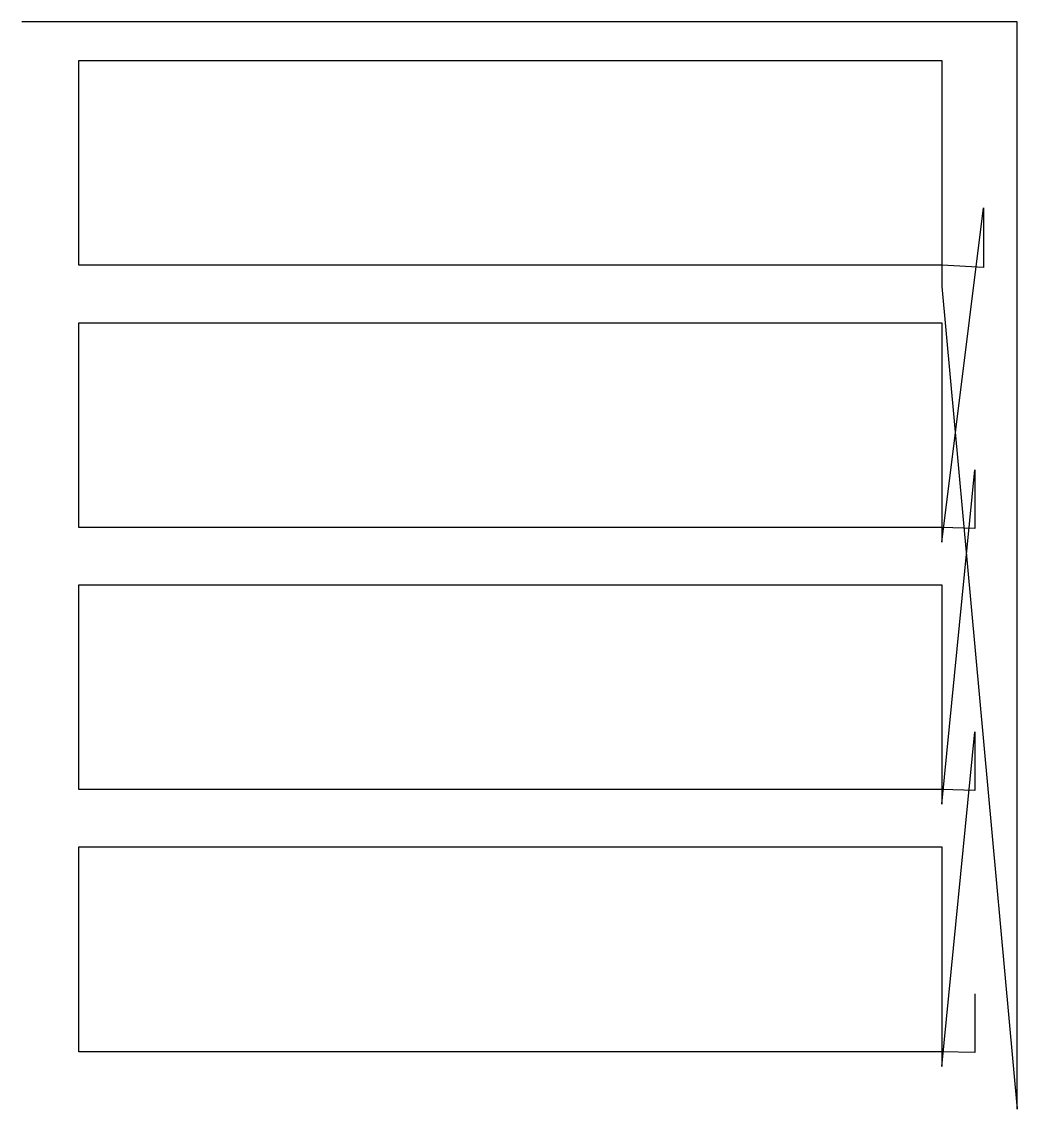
# Model space of a CAD drawing. Header units: metres. Extents: x 0 to 348, y 0 to 380.
import ezdxf

# ---------------------------------------------------------------- set-up
doc = ezdxf.new("R2010")
doc.units = ezdxf.units.M

msp = doc.modelspace()

# ---------------------------------------------------------------- linework, layer by layer
at = {"layer": 'TOOL_0'}
for p, q in [((1, 379.851), (0, 379.851)), ((347.899, 379.851), (1, 379.851)), ((347.899, 1.001), (347.899, 379.851)), ((20.007, 294.787), (20.007, 366.287)), ((20.007, 366.287), (321.507, 366.287)), ((321.507, 366.287), (321.507, 294.787)), ((321.507, 198.077), (336.145, 314.858)), ((336.145, 314.858), (336.145, 294.027)), ((321.507, 294.787), (20.007, 294.787)), ((336.145, 294.027), (321.507, 294.787)), ((321.507, 294.787), (321.507, 287.362)), ((321.507, 287.362), (347.899, 0.001)), ((20.007, 203.227), (20.007, 274.727)), ((20.007, 274.727), (321.507, 274.727)), ((321.507, 274.727), (321.507, 203.227)), ((321.507, 106.518), (333.047, 223.399)), ((333.047, 223.399), (333.047, 202.887)), ((321.507, 203.227), (20.007, 203.227)), ((333.047, 202.887), (321.507, 203.227)), ((321.507, 203.227), (321.507, 198.077)), ((20.007, 111.668), (20.007, 183.168)), ((20.007, 183.168), (321.507, 183.168)), ((321.507, 183.168), (321.507, 111.668)), ((321.507, 14.959), (333.047, 131.84)), ((333.047, 131.84), (333.047, 111.328)), ((321.507, 111.668), (20.007, 111.668)), ((333.047, 111.328), (321.507, 111.668)), ((321.507, 111.668), (321.507, 106.518)), ((20.007, 20.109), (20.007, 91.609)), ((20.007, 91.609), (321.507, 91.609)), ((321.507, 91.609), (321.507, 20.109)), ((333.047, 40.281), (333.047, 19.769)), ((321.507, 20.109), (20.007, 20.109)), ((333.047, 19.769), (321.507, 20.109)), ((321.507, 20.109), (321.507, 14.959)), ((347.899, 0.001), (347.899, 1.001)), ((347.899, 1.001), (347.899, 0.001)), ((347.899, 0.001), (347.899, 1.001))]:
    msp.add_line(p, q, dxfattribs=at)

doc.saveas('drawing.dxf')
